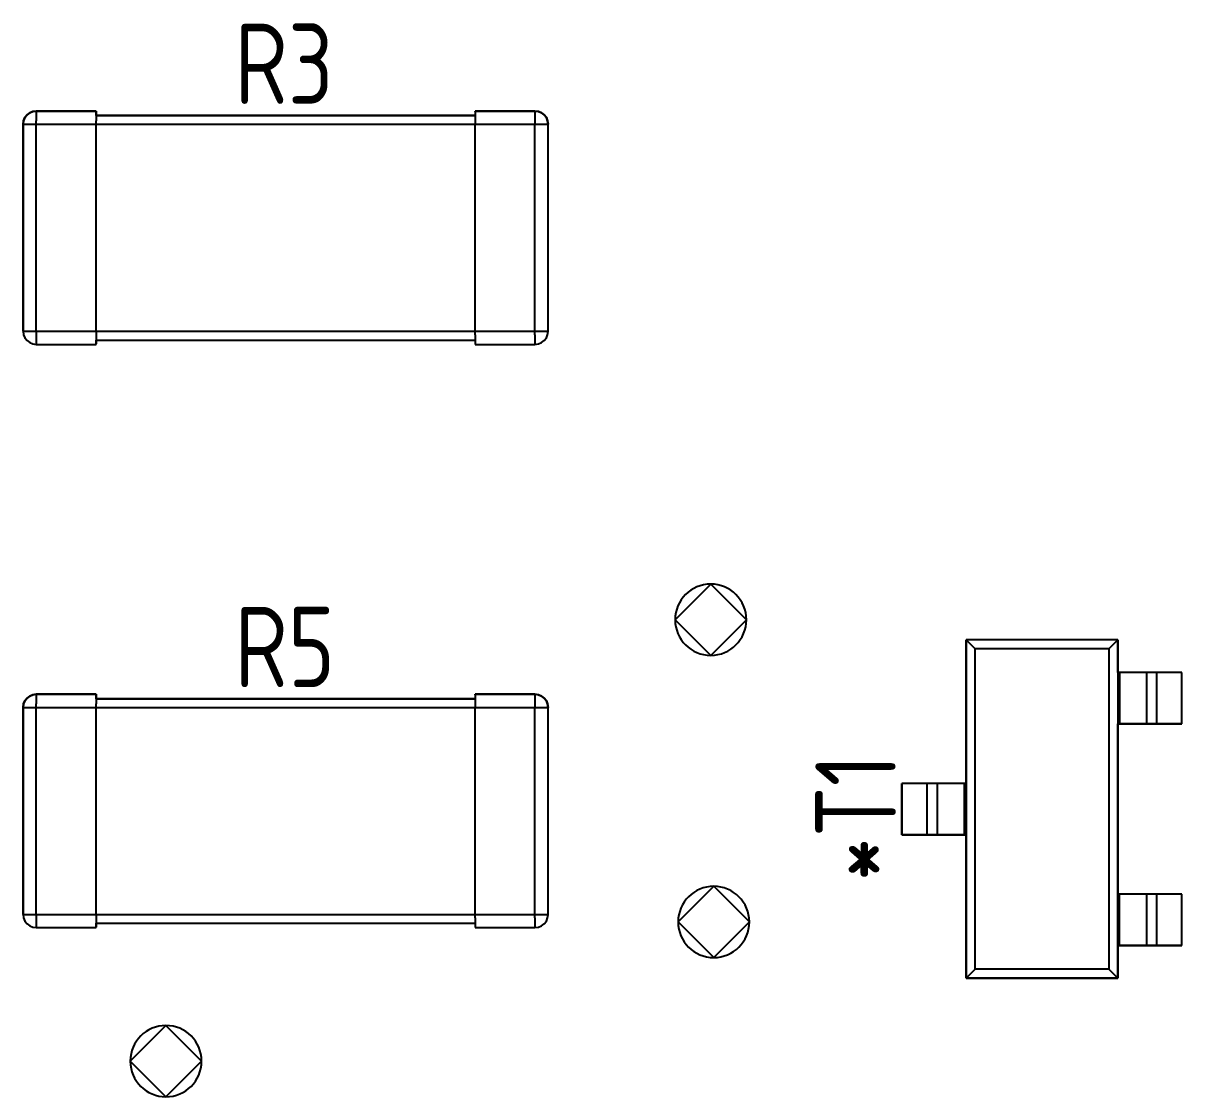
# Model space of a CAD drawing. Header units: inches. Extents: x 0 to 840, y -594 to 0.
# Drawn here: x 211.06 to 230.93, y -374.29 to -355.88 of the extents above; entities that cross this region are included whole.
import ezdxf

# ---------------------------------------------------------------- set-up
doc = ezdxf.new("R2010")
doc.units = ezdxf.units.IN
doc.header["$MEASUREMENT"] = 0
doc.styles.add('GOST type A0', font='', dxfattribs={"oblique": 15, "height": 5})
doc.styles.get('GOST type A0').set_extended_font_data('GOST type A')

msp = doc.modelspace()

# ---------------------------------------------------------------- linework, layer by layer
at = {"color": 18, "true_color": 0x000000}
for p, q in [((211.286, -357.386), (211.228, -357.394)), ((211.228, -357.394), (211.286, -357.386)), ((211.286, -357.386), (211.228, -357.394)), ((211.228, -357.394), (211.286, -357.386)), ((212.312, -357.386), (211.286, -357.386)), ((211.286, -357.386), (212.312, -357.386)), ((211.286, -357.386), (211.286, -357.394)), ((212.312, -357.386), (211.286, -357.386)), ((211.286, -357.386), (212.312, -357.386)), ((211.286, -357.386), (211.286, -357.394)), ((212.312, -357.462), (212.312, -357.386)), ((212.312, -357.386), (212.312, -357.394)), ((212.312, -357.462), (212.312, -357.386)), ((212.312, -357.386), (212.312, -357.394)), ((219.836, -357.386), (218.812, -357.386)), ((218.812, -357.386), (218.812, -357.394)), ((218.812, -357.386), (219.836, -357.386)), ((218.812, -357.394), (218.812, -357.386)), ((219.836, -357.386), (218.812, -357.386)), ((218.812, -357.386), (218.812, -357.394)), ((218.812, -357.386), (219.836, -357.386)), ((218.812, -357.394), (218.812, -357.386)), ((219.896, -357.394), (219.836, -357.386)), ((219.836, -357.386), (219.896, -357.394)), ((219.836, -357.394), (219.836, -357.386)), ((219.896, -357.394), (219.836, -357.386)), ((219.836, -357.386), (219.896, -357.394)), ((219.836, -357.394), (219.836, -357.386)), ((211.07, -357.552), (211.062, -357.612)), ((211.062, -357.612), (211.07, -357.552)), ((211.07, -357.552), (211.062, -357.612)), ((211.062, -357.612), (211.07, -357.552)), ((211.092, -357.498), (211.07, -357.552)), ((211.07, -357.552), (211.092, -357.498)), ((211.092, -357.498), (211.07, -357.552)), ((211.07, -357.552), (211.092, -357.498)), ((211.128, -357.452), (211.092, -357.498)), ((211.092, -357.498), (211.128, -357.452)), ((211.128, -357.452), (211.092, -357.498)), ((211.092, -357.498), (211.128, -357.452)), ((211.174, -357.416), (211.128, -357.452)), ((211.128, -357.452), (211.174, -357.416)), ((211.174, -357.416), (211.128, -357.452)), ((211.128, -357.452), (211.174, -357.416)), ((211.228, -357.394), (211.174, -357.416)), ((211.174, -357.416), (211.228, -357.394)), ((211.228, -357.394), (211.174, -357.416)), ((211.174, -357.416), (211.228, -357.394)), ((211.286, -357.394), (211.286, -357.416)), ((211.286, -357.394), (211.286, -357.416)), ((211.286, -357.416), (211.286, -357.452)), ((211.286, -357.416), (211.286, -357.452)), ((211.286, -357.452), (211.286, -357.498)), ((211.286, -357.452), (211.286, -357.498)), ((211.286, -357.498), (211.286, -357.552)), ((211.286, -357.498), (211.286, -357.552)), ((211.286, -357.612), (211.286, -357.552)), ((211.286, -357.612), (211.286, -357.552)), ((212.312, -357.394), (212.312, -357.416)), ((212.312, -357.394), (212.312, -357.416)), ((212.312, -357.416), (212.312, -357.452)), ((212.312, -357.416), (212.312, -357.452)), ((212.312, -357.452), (212.312, -357.498)), ((212.312, -357.452), (212.312, -357.498)), ((218.812, -357.462), (212.312, -357.462)), ((212.312, -357.462), (218.812, -357.462)), ((218.812, -357.462), (212.312, -357.462)), ((212.312, -357.462), (218.812, -357.462)), ((212.312, -357.498), (212.312, -357.552)), ((212.312, -357.498), (212.312, -357.552)), ((212.312, -357.612), (212.312, -357.552)), ((212.312, -357.612), (212.312, -357.552)), ((218.812, -357.394), (218.812, -357.462)), ((218.812, -357.394), (218.812, -357.416)), ((218.812, -357.394), (218.812, -357.462)), ((218.812, -357.394), (218.812, -357.416)), ((218.812, -357.416), (218.812, -357.452)), ((218.812, -357.416), (218.812, -357.452)), ((218.812, -357.452), (218.812, -357.498)), ((218.812, -357.452), (218.812, -357.498)), ((218.812, -357.498), (218.812, -357.552)), ((218.812, -357.498), (218.812, -357.552)), ((218.812, -357.552), (218.812, -357.612)), ((218.812, -357.552), (218.812, -357.612)), ((219.836, -357.394), (219.836, -357.416)), ((219.836, -357.394), (219.836, -357.416)), ((219.836, -357.416), (219.836, -357.452)), ((219.836, -357.416), (219.836, -357.452)), ((219.836, -357.452), (219.836, -357.498)), ((219.836, -357.452), (219.836, -357.498)), ((219.836, -357.498), (219.836, -357.552)), ((219.836, -357.498), (219.836, -357.552)), ((219.836, -357.552), (219.836, -357.612)), ((219.836, -357.552), (219.836, -357.612)), ((219.95, -357.416), (219.896, -357.394)), ((219.896, -357.394), (219.95, -357.416)), ((219.95, -357.416), (219.896, -357.394)), ((219.896, -357.394), (219.95, -357.416)), ((219.996, -357.452), (219.95, -357.416)), ((219.95, -357.416), (219.996, -357.452)), ((219.996, -357.452), (219.95, -357.416)), ((219.95, -357.416), (219.996, -357.452)), ((220.032, -357.498), (219.996, -357.452)), ((219.996, -357.452), (220.032, -357.498)), ((220.032, -357.498), (219.996, -357.452)), ((219.996, -357.452), (220.032, -357.498)), ((220.054, -357.552), (220.032, -357.498)), ((220.032, -357.498), (220.054, -357.552)), ((220.054, -357.552), (220.032, -357.498)), ((220.032, -357.498), (220.054, -357.552)), ((220.062, -357.612), (220.054, -357.552)), ((220.054, -357.552), (220.062, -357.612)), ((220.062, -357.612), (220.054, -357.552)), ((220.054, -357.552), (220.062, -357.612)), ((211.062, -357.612), (211.062, -361.162)), ((211.062, -361.162), (211.062, -357.612)), ((211.062, -357.612), (211.07, -357.612)), ((211.062, -357.612), (211.062, -361.162)), ((211.062, -361.162), (211.062, -357.612)), ((211.062, -357.612), (211.07, -357.612)), ((211.07, -357.612), (211.092, -357.612)), ((211.07, -357.612), (211.092, -357.612)), ((211.092, -357.612), (211.128, -357.612)), ((211.092, -357.612), (211.128, -357.612)), ((211.128, -357.612), (211.174, -357.612)), ((211.128, -357.612), (211.174, -357.612)), ((211.174, -357.612), (211.228, -357.612)), ((211.174, -357.612), (211.228, -357.612)), ((211.228, -357.612), (211.286, -357.612)), ((211.228, -357.612), (211.286, -357.612)), ((211.286, -357.612), (212.312, -357.612)), ((211.286, -361.162), (211.286, -357.612)), ((211.286, -357.612), (212.312, -357.612)), ((211.286, -361.162), (211.286, -357.612)), ((212.312, -361.162), (212.312, -357.612)), ((212.312, -357.612), (218.812, -357.612)), ((212.312, -361.162), (212.312, -357.612)), ((212.312, -357.612), (218.812, -357.612)), ((218.812, -361.162), (218.812, -357.612)), ((218.812, -357.612), (219.836, -357.612)), ((218.812, -361.162), (218.812, -357.612)), ((218.812, -357.612), (219.836, -357.612)), ((219.836, -357.612), (219.896, -357.612)), ((219.836, -361.162), (219.836, -357.612)), ((219.836, -357.612), (219.896, -357.612)), ((219.836, -361.162), (219.836, -357.612)), ((219.896, -357.612), (219.95, -357.612)), ((219.896, -357.612), (219.95, -357.612)), ((219.95, -357.612), (219.996, -357.612)), ((219.95, -357.612), (219.996, -357.612)), ((219.996, -357.612), (220.032, -357.612)), ((219.996, -357.612), (220.032, -357.612)), ((220.032, -357.612), (220.054, -357.612)), ((220.032, -357.612), (220.054, -357.612)), ((220.054, -357.612), (220.062, -357.612)), ((220.054, -357.612), (220.062, -357.612)), ((220.062, -361.162), (220.062, -357.612)), ((220.062, -361.162), (220.062, -357.612)), ((220.062, -361.162), (220.062, -357.612)), ((220.062, -361.162), (220.062, -357.612)), ((211.062, -361.162), (211.07, -361.22)), ((211.062, -361.162), (211.07, -361.22)), ((211.062, -361.162), (211.07, -361.162)), ((211.062, -361.162), (211.07, -361.22)), ((211.062, -361.162), (211.07, -361.22)), ((211.062, -361.162), (211.07, -361.162)), ((211.07, -361.162), (211.092, -361.162)), ((211.07, -361.162), (211.092, -361.162)), ((211.092, -361.162), (211.128, -361.162)), ((211.092, -361.162), (211.128, -361.162)), ((211.128, -361.162), (211.174, -361.162)), ((211.128, -361.162), (211.174, -361.162)), ((211.174, -361.162), (211.228, -361.162)), ((211.174, -361.162), (211.228, -361.162)), ((211.228, -361.162), (211.286, -361.162)), ((211.228, -361.162), (211.286, -361.162)), ((211.286, -361.162), (211.286, -361.22)), ((211.286, -361.162), (212.312, -361.162)), ((211.286, -361.162), (211.286, -361.22)), ((211.286, -361.162), (212.312, -361.162)), ((212.312, -361.162), (212.312, -361.22)), ((212.312, -361.162), (218.812, -361.162)), ((212.312, -361.162), (212.312, -361.22)), ((212.312, -361.162), (218.812, -361.162)), ((218.812, -361.22), (218.812, -361.162)), ((218.812, -361.162), (219.836, -361.162)), ((218.812, -361.22), (218.812, -361.162)), ((218.812, -361.162), (219.836, -361.162)), ((219.836, -361.22), (219.836, -361.162)), ((219.836, -361.162), (219.896, -361.162)), ((219.836, -361.22), (219.836, -361.162)), ((219.836, -361.162), (219.896, -361.162)), ((219.896, -361.162), (219.95, -361.162)), ((219.896, -361.162), (219.95, -361.162)), ((219.95, -361.162), (219.996, -361.162)), ((219.95, -361.162), (219.996, -361.162)), ((219.996, -361.162), (220.032, -361.162)), ((219.996, -361.162), (220.032, -361.162)), ((220.032, -361.162), (220.054, -361.162)), ((220.032, -361.162), (220.054, -361.162)), ((220.054, -361.22), (220.062, -361.162)), ((220.054, -361.22), (220.062, -361.162)), ((220.054, -361.162), (220.062, -361.162)), ((220.054, -361.22), (220.062, -361.162)), ((220.054, -361.22), (220.062, -361.162)), ((220.054, -361.162), (220.062, -361.162)), ((211.07, -361.22), (211.092, -361.274)), ((211.07, -361.22), (211.092, -361.274)), ((211.07, -361.22), (211.092, -361.274)), ((211.07, -361.22), (211.092, -361.274)), ((211.092, -361.274), (211.128, -361.32)), ((211.092, -361.274), (211.128, -361.32)), ((211.092, -361.274), (211.128, -361.32)), ((211.092, -361.274), (211.128, -361.32)), ((211.128, -361.32), (211.174, -361.356)), ((211.128, -361.32), (211.174, -361.356)), ((211.128, -361.32), (211.174, -361.356)), ((211.128, -361.32), (211.174, -361.356)), ((211.174, -361.356), (211.228, -361.378)), ((211.174, -361.356), (211.228, -361.378)), ((211.174, -361.356), (211.228, -361.378)), ((211.174, -361.356), (211.228, -361.378)), ((211.286, -361.22), (211.286, -361.274)), ((211.286, -361.22), (211.286, -361.274)), ((211.286, -361.274), (211.286, -361.32)), ((211.286, -361.274), (211.286, -361.32)), ((211.286, -361.32), (211.286, -361.356)), ((211.286, -361.32), (211.286, -361.356)), ((211.286, -361.356), (211.286, -361.378)), ((211.286, -361.356), (211.286, -361.378)), ((212.312, -361.22), (212.312, -361.274)), ((212.312, -361.22), (212.312, -361.274)), ((212.312, -361.274), (212.312, -361.32)), ((212.312, -361.274), (212.312, -361.32)), ((212.312, -361.378), (212.312, -361.312)), ((212.312, -361.312), (218.812, -361.312)), ((212.312, -361.312), (218.812, -361.312)), ((212.312, -361.378), (212.312, -361.312)), ((212.312, -361.312), (218.812, -361.312)), ((212.312, -361.312), (218.812, -361.312)), ((212.312, -361.32), (212.312, -361.356)), ((212.312, -361.32), (212.312, -361.356)), ((212.312, -361.356), (212.312, -361.378)), ((212.312, -361.356), (212.312, -361.378)), ((218.812, -361.22), (218.812, -361.274)), ((218.812, -361.22), (218.812, -361.274)), ((218.812, -361.274), (218.812, -361.32)), ((218.812, -361.274), (218.812, -361.32)), ((218.812, -361.312), (218.812, -361.386)), ((218.812, -361.312), (218.812, -361.386)), ((218.812, -361.32), (218.812, -361.356)), ((218.812, -361.32), (218.812, -361.356)), ((218.812, -361.356), (218.812, -361.378)), ((218.812, -361.356), (218.812, -361.378)), ((219.836, -361.22), (219.836, -361.274)), ((219.836, -361.22), (219.836, -361.274)), ((219.836, -361.274), (219.836, -361.32)), ((219.836, -361.274), (219.836, -361.32)), ((219.836, -361.32), (219.836, -361.356)), ((219.836, -361.32), (219.836, -361.356)), ((219.836, -361.356), (219.836, -361.378)), ((219.836, -361.356), (219.836, -361.378)), ((219.896, -361.378), (219.95, -361.356)), ((219.896, -361.378), (219.95, -361.356)), ((219.896, -361.378), (219.95, -361.356)), ((219.896, -361.378), (219.95, -361.356)), ((219.95, -361.356), (219.996, -361.32)), ((219.95, -361.356), (219.996, -361.32)), ((219.95, -361.356), (219.996, -361.32)), ((219.95, -361.356), (219.996, -361.32)), ((219.996, -361.32), (220.032, -361.274)), ((219.996, -361.32), (220.032, -361.274)), ((219.996, -361.32), (220.032, -361.274)), ((219.996, -361.32), (220.032, -361.274)), ((220.032, -361.274), (220.054, -361.22)), ((220.032, -361.274), (220.054, -361.22)), ((220.032, -361.274), (220.054, -361.22)), ((220.032, -361.274), (220.054, -361.22)), ((211.228, -361.378), (211.286, -361.386)), ((211.228, -361.378), (211.286, -361.386)), ((211.228, -361.378), (211.286, -361.386)), ((211.228, -361.378), (211.286, -361.386)), ((211.286, -361.386), (211.286, -361.378)), ((211.286, -361.386), (211.286, -361.378)), ((211.286, -361.386), (212.312, -361.386)), ((211.286, -361.386), (212.312, -361.386)), ((211.286, -361.386), (212.312, -361.386)), ((211.286, -361.386), (212.312, -361.386)), ((212.312, -361.386), (212.312, -361.378)), ((212.312, -361.386), (212.312, -361.378)), ((212.312, -361.386), (212.312, -361.378)), ((212.312, -361.386), (212.312, -361.378)), ((218.812, -361.378), (218.812, -361.386)), ((218.812, -361.378), (218.812, -361.386)), ((218.812, -361.386), (219.836, -361.386)), ((218.812, -361.386), (219.836, -361.386)), ((218.812, -361.386), (219.836, -361.386)), ((218.812, -361.386), (219.836, -361.386)), ((219.836, -361.386), (219.896, -361.378)), ((219.836, -361.378), (219.836, -361.386)), ((219.836, -361.386), (219.896, -361.378)), ((219.836, -361.386), (219.896, -361.378)), ((219.836, -361.378), (219.836, -361.386)), ((219.836, -361.386), (219.896, -361.378)), ((222.851, -365.497), (222.24, -366.108)), ((223.462, -366.108), (222.851, -365.497)), ((222.24, -366.108), (222.851, -366.719)), ((222.851, -366.719), (223.462, -366.108)), ((229.828, -366.454), (227.228, -366.454)), ((227.228, -366.454), (227.228, -368.914)), ((229.828, -366.454), (227.228, -366.454)), ((227.228, -372.254), (227.228, -366.454)), ((227.382, -366.608), (227.228, -366.454)), ((229.828, -366.454), (227.228, -366.454)), ((227.228, -366.454), (227.228, -368.914)), ((229.828, -366.454), (227.228, -366.454)), ((227.228, -372.254), (227.228, -366.454)), ((227.382, -366.608), (227.228, -366.454)), ((229.828, -366.454), (229.674, -366.608)), ((229.828, -366.454), (229.674, -366.608)), ((229.828, -367.014), (229.828, -366.454)), ((229.828, -366.454), (229.828, -372.254)), ((229.828, -367.014), (229.828, -366.454)), ((229.828, -366.454), (229.828, -372.254)), ((229.674, -366.608), (227.382, -366.608)), ((227.382, -372.1), (227.382, -366.608)), ((229.674, -366.608), (227.382, -366.608)), ((227.382, -372.1), (227.382, -366.608)), ((229.674, -366.608), (229.674, -372.1)), ((229.674, -366.608), (229.674, -372.1)), ((229.86, -367.014), (229.828, -367.014)), ((229.828, -367.014), (229.828, -367.894)), ((229.86, -367.014), (229.828, -367.014)), ((229.86, -367.014), (229.828, -367.014)), ((229.828, -367.014), (229.828, -367.894)), ((229.86, -367.014), (229.828, -367.014)), ((230.324, -367.014), (229.86, -367.014)), ((229.98, -367.014), (229.86, -367.014)), ((229.86, -367.014), (229.86, -367.894)), ((230.324, -367.014), (229.86, -367.014)), ((229.98, -367.014), (229.86, -367.014)), ((229.86, -367.014), (229.86, -367.894)), ((230.092, -367.014), (229.98, -367.014)), ((230.092, -367.014), (229.98, -367.014)), ((230.188, -367.014), (230.092, -367.014)), ((230.188, -367.014), (230.092, -367.014)), ((230.262, -367.014), (230.188, -367.014)), ((230.262, -367.014), (230.188, -367.014)), ((230.308, -367.014), (230.262, -367.014)), ((230.308, -367.014), (230.262, -367.014)), ((230.324, -367.014), (230.308, -367.014)), ((230.324, -367.014), (230.308, -367.014)), ((230.492, -367.014), (230.324, -367.014)), ((230.332, -367.014), (230.324, -367.014)), ((230.324, -367.014), (230.324, -367.894)), ((230.492, -367.014), (230.324, -367.014)), ((230.332, -367.014), (230.324, -367.014)), ((230.324, -367.014), (230.324, -367.894)), ((230.354, -367.014), (230.332, -367.014)), ((230.354, -367.014), (230.332, -367.014)), ((230.392, -367.014), (230.354, -367.014)), ((230.392, -367.014), (230.354, -367.014)), ((230.438, -367.014), (230.392, -367.014)), ((230.438, -367.014), (230.392, -367.014)), ((230.492, -367.014), (230.438, -367.014)), ((230.492, -367.014), (230.438, -367.014)), ((230.928, -367.014), (230.492, -367.014)), ((230.928, -367.014), (230.492, -367.014)), ((230.492, -367.014), (230.492, -367.894)), ((230.928, -367.014), (230.492, -367.014)), ((230.928, -367.014), (230.492, -367.014)), ((230.492, -367.014), (230.492, -367.894)), ((230.928, -367.894), (230.928, -367.014)), ((230.928, -367.894), (230.928, -367.014)), ((230.928, -367.894), (230.928, -367.014)), ((230.928, -367.894), (230.928, -367.014)), ((211.092, -367.498), (211.07, -367.552)), ((211.07, -367.552), (211.092, -367.498)), ((211.092, -367.498), (211.07, -367.552)), ((211.07, -367.552), (211.092, -367.498)), ((211.128, -367.452), (211.092, -367.498)), ((211.092, -367.498), (211.128, -367.452)), ((211.128, -367.452), (211.092, -367.498)), ((211.092, -367.498), (211.128, -367.452)), ((211.174, -367.416), (211.128, -367.452)), ((211.128, -367.452), (211.174, -367.416)), ((211.174, -367.416), (211.128, -367.452)), ((211.128, -367.452), (211.174, -367.416)), ((211.228, -367.394), (211.174, -367.416)), ((211.174, -367.416), (211.228, -367.394)), ((211.228, -367.394), (211.174, -367.416)), ((211.174, -367.416), (211.228, -367.394)), ((211.286, -367.386), (211.228, -367.394)), ((211.228, -367.394), (211.286, -367.386)), ((211.286, -367.386), (211.228, -367.394)), ((211.228, -367.394), (211.286, -367.386)), ((212.312, -367.386), (211.286, -367.386)), ((211.286, -367.386), (212.312, -367.386)), ((211.286, -367.386), (211.286, -367.394)), ((212.312, -367.386), (211.286, -367.386)), ((211.286, -367.386), (212.312, -367.386)), ((211.286, -367.386), (211.286, -367.394)), ((211.286, -367.394), (211.286, -367.416)), ((211.286, -367.394), (211.286, -367.416)), ((211.286, -367.416), (211.286, -367.452)), ((211.286, -367.416), (211.286, -367.452)), ((211.286, -367.452), (211.286, -367.498)), ((211.286, -367.452), (211.286, -367.498)), ((211.286, -367.498), (211.286, -367.552)), ((211.286, -367.498), (211.286, -367.552)), ((212.312, -367.462), (212.312, -367.386)), ((212.312, -367.386), (212.312, -367.394)), ((212.312, -367.462), (212.312, -367.386)), ((212.312, -367.386), (212.312, -367.394)), ((212.312, -367.394), (212.312, -367.416)), ((212.312, -367.394), (212.312, -367.416)), ((212.312, -367.416), (212.312, -367.452)), ((212.312, -367.416), (212.312, -367.452)), ((212.312, -367.452), (212.312, -367.498)), ((212.312, -367.452), (212.312, -367.498)), ((218.812, -367.462), (212.312, -367.462)), ((212.312, -367.462), (218.812, -367.462)), ((218.812, -367.462), (212.312, -367.462)), ((212.312, -367.462), (218.812, -367.462)), ((212.312, -367.498), (212.312, -367.552)), ((212.312, -367.498), (212.312, -367.552)), ((219.836, -367.386), (218.812, -367.386)), ((218.812, -367.386), (218.812, -367.394)), ((218.812, -367.386), (219.836, -367.386)), ((218.812, -367.394), (218.812, -367.386)), ((219.836, -367.386), (218.812, -367.386)), ((218.812, -367.386), (218.812, -367.394)), ((218.812, -367.386), (219.836, -367.386)), ((218.812, -367.394), (218.812, -367.386)), ((218.812, -367.394), (218.812, -367.462)), ((218.812, -367.394), (218.812, -367.416)), ((218.812, -367.394), (218.812, -367.462)), ((218.812, -367.394), (218.812, -367.416)), ((218.812, -367.416), (218.812, -367.452)), ((218.812, -367.416), (218.812, -367.452)), ((218.812, -367.452), (218.812, -367.498)), ((218.812, -367.452), (218.812, -367.498)), ((218.812, -367.498), (218.812, -367.552)), ((218.812, -367.498), (218.812, -367.552)), ((219.896, -367.394), (219.836, -367.386)), ((219.836, -367.386), (219.896, -367.394)), ((219.836, -367.394), (219.836, -367.386)), ((219.896, -367.394), (219.836, -367.386)), ((219.836, -367.386), (219.896, -367.394)), ((219.836, -367.394), (219.836, -367.386)), ((219.836, -367.394), (219.836, -367.416)), ((219.836, -367.394), (219.836, -367.416)), ((219.836, -367.416), (219.836, -367.452)), ((219.836, -367.416), (219.836, -367.452)), ((219.836, -367.452), (219.836, -367.498)), ((219.836, -367.452), (219.836, -367.498)), ((219.836, -367.498), (219.836, -367.552)), ((219.836, -367.498), (219.836, -367.552)), ((219.95, -367.416), (219.896, -367.394)), ((219.896, -367.394), (219.95, -367.416)), ((219.95, -367.416), (219.896, -367.394)), ((219.896, -367.394), (219.95, -367.416)), ((219.996, -367.452), (219.95, -367.416)), ((219.95, -367.416), (219.996, -367.452)), ((219.996, -367.452), (219.95, -367.416)), ((219.95, -367.416), (219.996, -367.452)), ((220.032, -367.498), (219.996, -367.452)), ((219.996, -367.452), (220.032, -367.498)), ((220.032, -367.498), (219.996, -367.452)), ((219.996, -367.452), (220.032, -367.498)), ((220.054, -367.552), (220.032, -367.498)), ((220.032, -367.498), (220.054, -367.552)), ((220.054, -367.552), (220.032, -367.498)), ((220.032, -367.498), (220.054, -367.552)), ((211.07, -367.552), (211.062, -367.612)), ((211.062, -367.612), (211.07, -367.552)), ((211.07, -367.552), (211.062, -367.612)), ((211.062, -367.612), (211.07, -367.552)), ((211.062, -367.612), (211.062, -371.162)), ((211.062, -371.162), (211.062, -367.612)), ((211.062, -367.612), (211.07, -367.612)), ((211.062, -367.612), (211.062, -371.162)), ((211.062, -371.162), (211.062, -367.612)), ((211.062, -367.612), (211.07, -367.612)), ((211.07, -367.612), (211.092, -367.612)), ((211.07, -367.612), (211.092, -367.612)), ((211.092, -367.612), (211.128, -367.612)), ((211.092, -367.612), (211.128, -367.612)), ((211.128, -367.612), (211.174, -367.612)), ((211.128, -367.612), (211.174, -367.612)), ((211.174, -367.612), (211.228, -367.612)), ((211.174, -367.612), (211.228, -367.612)), ((211.228, -367.612), (211.286, -367.612)), ((211.228, -367.612), (211.286, -367.612)), ((211.286, -367.612), (211.286, -367.552)), ((211.286, -367.612), (211.286, -367.552)), ((211.286, -367.612), (212.312, -367.612)), ((211.286, -371.162), (211.286, -367.612)), ((211.286, -367.612), (212.312, -367.612)), ((211.286, -371.162), (211.286, -367.612)), ((212.312, -367.612), (212.312, -367.552)), ((212.312, -367.612), (212.312, -367.552)), ((212.312, -371.162), (212.312, -367.612)), ((212.312, -367.612), (218.812, -367.612)), ((212.312, -371.162), (212.312, -367.612)), ((212.312, -367.612), (218.812, -367.612)), ((218.812, -367.552), (218.812, -367.612)), ((218.812, -367.552), (218.812, -367.612)), ((218.812, -371.162), (218.812, -367.612)), ((218.812, -367.612), (219.836, -367.612)), ((218.812, -371.162), (218.812, -367.612)), ((218.812, -367.612), (219.836, -367.612)), ((219.836, -367.552), (219.836, -367.612)), ((219.836, -367.552), (219.836, -367.612)), ((219.836, -367.612), (219.896, -367.612)), ((219.836, -371.162), (219.836, -367.612)), ((219.836, -367.612), (219.896, -367.612)), ((219.836, -371.162), (219.836, -367.612)), ((219.896, -367.612), (219.95, -367.612)), ((219.896, -367.612), (219.95, -367.612)), ((219.95, -367.612), (219.996, -367.612)), ((219.95, -367.612), (219.996, -367.612)), ((219.996, -367.612), (220.032, -367.612)), ((219.996, -367.612), (220.032, -367.612)), ((220.032, -367.612), (220.054, -367.612)), ((220.032, -367.612), (220.054, -367.612)), ((220.062, -367.612), (220.054, -367.552)), ((220.054, -367.552), (220.062, -367.612)), ((220.062, -367.612), (220.054, -367.552)), ((220.054, -367.552), (220.062, -367.612)), ((220.054, -367.612), (220.062, -367.612)), ((220.054, -367.612), (220.062, -367.612)), ((220.062, -371.162), (220.062, -367.612)), ((220.062, -371.162), (220.062, -367.612)), ((220.062, -371.162), (220.062, -367.612)), ((220.062, -371.162), (220.062, -367.612)), ((229.828, -370.814), (229.828, -367.894)), ((229.828, -367.894), (229.86, -367.894)), ((229.86, -367.894), (229.828, -367.894)), ((229.828, -370.814), (229.828, -367.894)), ((229.828, -367.894), (229.86, -367.894)), ((229.86, -367.894), (229.828, -367.894)), ((229.86, -367.894), (230.324, -367.894)), ((229.98, -367.894), (229.86, -367.894)), ((229.86, -367.894), (230.324, -367.894)), ((229.98, -367.894), (229.86, -367.894)), ((230.092, -367.894), (229.98, -367.894)), ((230.092, -367.894), (229.98, -367.894)), ((230.188, -367.894), (230.092, -367.894)), ((230.188, -367.894), (230.092, -367.894)), ((230.262, -367.894), (230.188, -367.894)), ((230.262, -367.894), (230.188, -367.894)), ((230.308, -367.894), (230.262, -367.894)), ((230.308, -367.894), (230.262, -367.894)), ((230.324, -367.894), (230.308, -367.894)), ((230.324, -367.894), (230.308, -367.894)), ((230.324, -367.894), (230.492, -367.894)), ((230.332, -367.894), (230.324, -367.894)), ((230.324, -367.894), (230.492, -367.894)), ((230.332, -367.894), (230.324, -367.894)), ((230.354, -367.894), (230.332, -367.894)), ((230.354, -367.894), (230.332, -367.894)), ((230.392, -367.894), (230.354, -367.894)), ((230.392, -367.894), (230.354, -367.894)), ((230.438, -367.894), (230.392, -367.894)), ((230.438, -367.894), (230.392, -367.894)), ((230.492, -367.894), (230.438, -367.894)), ((230.492, -367.894), (230.438, -367.894)), ((230.492, -367.894), (230.928, -367.894)), ((230.928, -367.894), (230.492, -367.894)), ((230.492, -367.894), (230.928, -367.894)), ((230.928, -367.894), (230.492, -367.894)), ((226.564, -368.914), (226.128, -368.914)), ((226.128, -368.914), (226.128, -369.794)), ((226.128, -369.794), (226.128, -368.914)), ((226.564, -368.914), (226.128, -368.914)), ((226.564, -368.914), (226.128, -368.914)), ((226.128, -368.914), (226.128, -369.794)), ((226.128, -369.794), (226.128, -368.914)), ((226.564, -368.914), (226.128, -368.914)), ((226.732, -368.914), (226.564, -368.914)), ((226.618, -368.914), (226.564, -368.914)), ((226.564, -369.794), (226.564, -368.914)), ((226.732, -368.914), (226.564, -368.914)), ((226.618, -368.914), (226.564, -368.914)), ((226.564, -369.794), (226.564, -368.914)), ((226.664, -368.914), (226.618, -368.914)), ((226.664, -368.914), (226.618, -368.914)), ((226.7, -368.914), (226.664, -368.914)), ((226.7, -368.914), (226.664, -368.914)), ((226.724, -368.914), (226.7, -368.914)), ((226.724, -368.914), (226.7, -368.914)), ((226.732, -368.914), (226.724, -368.914)), ((226.732, -368.914), (226.724, -368.914)), ((227.196, -368.914), (226.732, -368.914)), ((226.732, -368.914), (226.732, -369.794)), ((226.748, -368.914), (226.732, -368.914)), ((227.196, -368.914), (226.732, -368.914)), ((226.732, -368.914), (226.732, -369.794)), ((226.748, -368.914), (226.732, -368.914)), ((226.794, -368.914), (226.748, -368.914)), ((226.794, -368.914), (226.748, -368.914)), ((226.868, -368.914), (226.794, -368.914)), ((226.868, -368.914), (226.794, -368.914)), ((226.964, -368.914), (226.868, -368.914)), ((226.964, -368.914), (226.868, -368.914)), ((227.076, -368.914), (226.964, -368.914)), ((227.076, -368.914), (226.964, -368.914)), ((227.196, -368.914), (227.076, -368.914)), ((227.196, -368.914), (227.076, -368.914)), ((227.228, -368.914), (227.196, -368.914)), ((227.228, -368.914), (227.196, -368.914)), ((227.196, -368.914), (227.196, -369.794)), ((227.228, -368.914), (227.196, -368.914)), ((227.228, -368.914), (227.196, -368.914)), ((227.196, -368.914), (227.196, -369.794)), ((227.228, -368.914), (227.228, -369.794)), ((227.228, -368.914), (227.228, -369.794)), ((226.128, -369.794), (226.564, -369.794)), ((226.564, -369.794), (226.128, -369.794)), ((226.128, -369.794), (226.564, -369.794)), ((226.564, -369.794), (226.128, -369.794)), ((226.564, -369.794), (226.732, -369.794)), ((226.618, -369.794), (226.564, -369.794)), ((226.564, -369.794), (226.732, -369.794)), ((226.618, -369.794), (226.564, -369.794)), ((226.664, -369.794), (226.618, -369.794)), ((226.664, -369.794), (226.618, -369.794)), ((226.7, -369.794), (226.664, -369.794)), ((226.7, -369.794), (226.664, -369.794)), ((226.724, -369.794), (226.7, -369.794)), ((226.724, -369.794), (226.7, -369.794)), ((226.732, -369.794), (226.724, -369.794)), ((226.732, -369.794), (226.724, -369.794)), ((226.732, -369.794), (227.196, -369.794)), ((226.748, -369.794), (226.732, -369.794)), ((226.732, -369.794), (227.196, -369.794)), ((226.748, -369.794), (226.732, -369.794)), ((226.794, -369.794), (226.748, -369.794)), ((226.794, -369.794), (226.748, -369.794)), ((226.868, -369.794), (226.794, -369.794)), ((226.868, -369.794), (226.794, -369.794)), ((226.964, -369.794), (226.868, -369.794)), ((226.964, -369.794), (226.868, -369.794)), ((227.076, -369.794), (226.964, -369.794)), ((227.076, -369.794), (226.964, -369.794)), ((227.196, -369.794), (227.076, -369.794)), ((227.196, -369.794), (227.076, -369.794)), ((227.196, -369.794), (227.228, -369.794)), ((227.228, -369.794), (227.196, -369.794)), ((227.196, -369.794), (227.228, -369.794)), ((227.228, -369.794), (227.196, -369.794)), ((227.228, -369.794), (227.228, -372.254)), ((227.228, -369.794), (227.228, -372.254)), ((222.902, -370.679), (222.291, -371.29)), ((223.513, -371.29), (222.902, -370.679)), ((229.86, -370.814), (229.828, -370.814)), ((229.828, -371.694), (229.828, -370.814)), ((229.86, -370.814), (229.828, -370.814)), ((229.86, -370.814), (229.828, -370.814)), ((229.828, -371.694), (229.828, -370.814)), ((229.86, -370.814), (229.828, -370.814)), ((230.324, -370.814), (229.86, -370.814)), ((229.98, -370.814), (229.86, -370.814)), ((229.86, -371.694), (229.86, -370.814)), ((230.324, -370.814), (229.86, -370.814)), ((229.98, -370.814), (229.86, -370.814)), ((229.86, -371.694), (229.86, -370.814)), ((230.092, -370.814), (229.98, -370.814)), ((230.092, -370.814), (229.98, -370.814)), ((230.188, -370.814), (230.092, -370.814)), ((230.188, -370.814), (230.092, -370.814)), ((230.262, -370.814), (230.188, -370.814)), ((230.262, -370.814), (230.188, -370.814)), ((230.308, -370.814), (230.262, -370.814)), ((230.308, -370.814), (230.262, -370.814)), ((230.324, -370.814), (230.308, -370.814)), ((230.324, -370.814), (230.308, -370.814)), ((230.492, -370.814), (230.324, -370.814)), ((230.332, -370.814), (230.324, -370.814)), ((230.324, -370.814), (230.324, -371.694)), ((230.492, -370.814), (230.324, -370.814)), ((230.332, -370.814), (230.324, -370.814)), ((230.324, -370.814), (230.324, -371.694)), ((230.354, -370.814), (230.332, -370.814)), ((230.354, -370.814), (230.332, -370.814)), ((230.392, -370.814), (230.354, -370.814)), ((230.392, -370.814), (230.354, -370.814)), ((230.438, -370.814), (230.392, -370.814)), ((230.438, -370.814), (230.392, -370.814)), ((230.492, -370.814), (230.438, -370.814)), ((230.492, -370.814), (230.438, -370.814)), ((230.928, -370.814), (230.492, -370.814)), ((230.928, -370.814), (230.492, -370.814)), ((230.492, -370.814), (230.492, -371.694)), ((230.928, -370.814), (230.492, -370.814)), ((230.928, -370.814), (230.492, -370.814)), ((230.492, -370.814), (230.492, -371.694)), ((230.928, -371.694), (230.928, -370.814)), ((230.928, -371.694), (230.928, -370.814)), ((230.928, -371.694), (230.928, -370.814)), ((230.928, -371.694), (230.928, -370.814)), ((211.062, -371.162), (211.07, -371.22)), ((211.062, -371.162), (211.07, -371.22)), ((211.062, -371.162), (211.07, -371.162)), ((211.062, -371.162), (211.07, -371.22)), ((211.062, -371.162), (211.07, -371.22)), ((211.062, -371.162), (211.07, -371.162)), ((211.07, -371.162), (211.092, -371.162)), ((211.07, -371.162), (211.092, -371.162)), ((211.07, -371.22), (211.092, -371.274)), ((211.07, -371.22), (211.092, -371.274)), ((211.07, -371.22), (211.092, -371.274)), ((211.07, -371.22), (211.092, -371.274)), ((211.092, -371.162), (211.128, -371.162)), ((211.092, -371.162), (211.128, -371.162)), ((211.092, -371.274), (211.128, -371.32)), ((211.092, -371.274), (211.128, -371.32)), ((211.092, -371.274), (211.128, -371.32)), ((211.092, -371.274), (211.128, -371.32)), ((211.128, -371.162), (211.174, -371.162)), ((211.128, -371.162), (211.174, -371.162)), ((211.174, -371.162), (211.228, -371.162)), ((211.174, -371.162), (211.228, -371.162)), ((211.228, -371.162), (211.286, -371.162)), ((211.228, -371.162), (211.286, -371.162)), ((211.286, -371.162), (211.286, -371.22)), ((211.286, -371.162), (212.312, -371.162)), ((211.286, -371.162), (211.286, -371.22)), ((211.286, -371.162), (212.312, -371.162)), ((211.286, -371.22), (211.286, -371.274)), ((211.286, -371.22), (211.286, -371.274)), ((211.286, -371.274), (211.286, -371.32)), ((211.286, -371.274), (211.286, -371.32)), ((212.312, -371.162), (212.312, -371.22)), ((212.312, -371.162), (218.812, -371.162)), ((212.312, -371.162), (212.312, -371.22)), ((212.312, -371.162), (218.812, -371.162)), ((212.312, -371.22), (212.312, -371.274)), ((212.312, -371.22), (212.312, -371.274)), ((212.312, -371.274), (212.312, -371.32)), ((212.312, -371.274), (212.312, -371.32)), ((218.812, -371.22), (218.812, -371.162)), ((218.812, -371.162), (219.836, -371.162)), ((218.812, -371.22), (218.812, -371.162)), ((218.812, -371.162), (219.836, -371.162)), ((218.812, -371.22), (218.812, -371.274)), ((218.812, -371.22), (218.812, -371.274)), ((218.812, -371.274), (218.812, -371.32)), ((218.812, -371.274), (218.812, -371.32)), ((219.836, -371.22), (219.836, -371.162)), ((219.836, -371.162), (219.896, -371.162)), ((219.836, -371.22), (219.836, -371.162)), ((219.836, -371.162), (219.896, -371.162)), ((219.836, -371.22), (219.836, -371.274)), ((219.836, -371.22), (219.836, -371.274)), ((219.836, -371.274), (219.836, -371.32)), ((219.836, -371.274), (219.836, -371.32)), ((219.896, -371.162), (219.95, -371.162)), ((219.896, -371.162), (219.95, -371.162)), ((219.95, -371.162), (219.996, -371.162)), ((219.95, -371.162), (219.996, -371.162)), ((219.996, -371.162), (220.032, -371.162)), ((219.996, -371.162), (220.032, -371.162)), ((219.996, -371.32), (220.032, -371.274)), ((219.996, -371.32), (220.032, -371.274)), ((219.996, -371.32), (220.032, -371.274)), ((219.996, -371.32), (220.032, -371.274)), ((220.032, -371.162), (220.054, -371.162)), ((220.032, -371.162), (220.054, -371.162)), ((220.032, -371.274), (220.054, -371.22)), ((220.032, -371.274), (220.054, -371.22)), ((220.032, -371.274), (220.054, -371.22)), ((220.032, -371.274), (220.054, -371.22)), ((220.054, -371.22), (220.062, -371.162)), ((220.054, -371.22), (220.062, -371.162)), ((220.054, -371.162), (220.062, -371.162)), ((220.054, -371.22), (220.062, -371.162)), ((220.054, -371.22), (220.062, -371.162)), ((220.054, -371.162), (220.062, -371.162)), ((222.291, -371.29), (222.902, -371.901)), ((222.902, -371.901), (223.513, -371.29)), ((211.128, -371.32), (211.174, -371.356)), ((211.128, -371.32), (211.174, -371.356)), ((211.128, -371.32), (211.174, -371.356)), ((211.128, -371.32), (211.174, -371.356)), ((211.174, -371.356), (211.228, -371.378)), ((211.174, -371.356), (211.228, -371.378)), ((211.174, -371.356), (211.228, -371.378)), ((211.174, -371.356), (211.228, -371.378)), ((211.228, -371.378), (211.286, -371.386)), ((211.228, -371.378), (211.286, -371.386)), ((211.228, -371.378), (211.286, -371.386)), ((211.228, -371.378), (211.286, -371.386)), ((211.286, -371.32), (211.286, -371.356)), ((211.286, -371.32), (211.286, -371.356)), ((211.286, -371.356), (211.286, -371.378)), ((211.286, -371.356), (211.286, -371.378)), ((211.286, -371.386), (211.286, -371.378)), ((211.286, -371.386), (211.286, -371.378)), ((211.286, -371.386), (212.312, -371.386)), ((211.286, -371.386), (212.312, -371.386)), ((211.286, -371.386), (212.312, -371.386)), ((211.286, -371.386), (212.312, -371.386)), ((212.312, -371.378), (212.312, -371.312)), ((212.312, -371.312), (218.812, -371.312)), ((212.312, -371.312), (218.812, -371.312)), ((212.312, -371.378), (212.312, -371.312)), ((212.312, -371.312), (218.812, -371.312)), ((212.312, -371.312), (218.812, -371.312)), ((212.312, -371.32), (212.312, -371.356)), ((212.312, -371.32), (212.312, -371.356)), ((212.312, -371.356), (212.312, -371.378)), ((212.312, -371.356), (212.312, -371.378)), ((212.312, -371.386), (212.312, -371.378)), ((212.312, -371.386), (212.312, -371.378)), ((212.312, -371.386), (212.312, -371.378)), ((212.312, -371.386), (212.312, -371.378)), ((218.812, -371.312), (218.812, -371.386)), ((218.812, -371.312), (218.812, -371.386)), ((218.812, -371.32), (218.812, -371.356)), ((218.812, -371.32), (218.812, -371.356)), ((218.812, -371.356), (218.812, -371.378)), ((218.812, -371.356), (218.812, -371.378)), ((218.812, -371.378), (218.812, -371.386)), ((218.812, -371.378), (218.812, -371.386)), ((218.812, -371.386), (219.836, -371.386)), ((218.812, -371.386), (219.836, -371.386)), ((218.812, -371.386), (219.836, -371.386)), ((218.812, -371.386), (219.836, -371.386)), ((219.836, -371.32), (219.836, -371.356)), ((219.836, -371.32), (219.836, -371.356)), ((219.836, -371.356), (219.836, -371.378)), ((219.836, -371.356), (219.836, -371.378)), ((219.836, -371.386), (219.896, -371.378)), ((219.836, -371.378), (219.836, -371.386)), ((219.836, -371.386), (219.896, -371.378)), ((219.836, -371.386), (219.896, -371.378)), ((219.836, -371.378), (219.836, -371.386)), ((219.836, -371.386), (219.896, -371.378)), ((219.896, -371.378), (219.95, -371.356)), ((219.896, -371.378), (219.95, -371.356)), ((219.896, -371.378), (219.95, -371.356)), ((219.896, -371.378), (219.95, -371.356)), ((219.95, -371.356), (219.996, -371.32)), ((219.95, -371.356), (219.996, -371.32)), ((219.95, -371.356), (219.996, -371.32)), ((219.95, -371.356), (219.996, -371.32)), ((229.828, -372.254), (229.828, -371.694)), ((229.828, -371.694), (229.86, -371.694)), ((229.86, -371.694), (229.828, -371.694)), ((229.828, -372.254), (229.828, -371.694)), ((229.828, -371.694), (229.86, -371.694)), ((229.86, -371.694), (229.828, -371.694)), ((229.86, -371.694), (230.324, -371.694)), ((229.98, -371.694), (229.86, -371.694)), ((229.86, -371.694), (230.324, -371.694)), ((229.98, -371.694), (229.86, -371.694)), ((230.092, -371.694), (229.98, -371.694)), ((230.092, -371.694), (229.98, -371.694)), ((230.188, -371.694), (230.092, -371.694)), ((230.188, -371.694), (230.092, -371.694)), ((230.262, -371.694), (230.188, -371.694)), ((230.262, -371.694), (230.188, -371.694)), ((230.308, -371.694), (230.262, -371.694)), ((230.308, -371.694), (230.262, -371.694)), ((230.324, -371.694), (230.308, -371.694)), ((230.324, -371.694), (230.308, -371.694)), ((230.324, -371.694), (230.492, -371.694)), ((230.332, -371.694), (230.324, -371.694)), ((230.324, -371.694), (230.492, -371.694)), ((230.332, -371.694), (230.324, -371.694)), ((230.354, -371.694), (230.332, -371.694)), ((230.354, -371.694), (230.332, -371.694)), ((230.392, -371.694), (230.354, -371.694)), ((230.392, -371.694), (230.354, -371.694)), ((230.438, -371.694), (230.392, -371.694)), ((230.438, -371.694), (230.392, -371.694)), ((230.492, -371.694), (230.438, -371.694)), ((230.492, -371.694), (230.438, -371.694)), ((230.492, -371.694), (230.928, -371.694)), ((230.928, -371.694), (230.492, -371.694)), ((230.492, -371.694), (230.928, -371.694)), ((230.928, -371.694), (230.492, -371.694)), ((227.382, -372.1), (227.228, -372.254)), ((227.382, -372.1), (227.228, -372.254)), ((227.228, -372.254), (229.828, -372.254)), ((229.828, -372.254), (227.228, -372.254)), ((227.228, -372.254), (229.828, -372.254)), ((229.828, -372.254), (227.228, -372.254)), ((229.674, -372.1), (227.382, -372.1)), ((229.674, -372.1), (227.382, -372.1)), ((229.828, -372.254), (229.674, -372.1)), ((229.828, -372.254), (229.674, -372.1)), ((213.51, -373.066), (212.899, -373.677)), ((214.121, -373.677), (213.51, -373.066)), ((212.899, -373.677), (213.51, -374.289)), ((213.51, -374.289), (214.121, -373.677))]:
    msp.add_line(p, q, dxfattribs=at)
for centre, start, end in [((222.851, -366.108), 90, 180), ((222.851, -366.108), 0, 90), ((222.851, -366.108), 180, 270), ((222.851, -366.108), 270, 0), ((222.902, -371.29), 90, 180), ((222.902, -371.29), 0, 90), ((222.902, -371.29), 180, 270), ((222.902, -371.29), 270, 0), ((213.51, -373.677), 90, 180), ((213.51, -373.677), 0, 90), ((213.51, -373.677), 180, 270), ((213.51, -373.677), 270, 0)]:
    msp.add_arc(centre, 0.611, start, end, dxfattribs=at)

# ---------------------------------------------------------------- texts
at = {"color": 18, "true_color": 0x000000, "style": 'GOST type A0'}
for s, p in [('R3', (214.683, -357.263)), ('R5', (214.683, -367.263))]:
    msp.add_text(s, height=1.3796, dxfattribs=at).set_placement(p)
msp.add_text('*T1', height=1.3796, rotation=90, dxfattribs=at).set_placement((226.024, -370.594))

doc.saveas('drawing.dxf')
